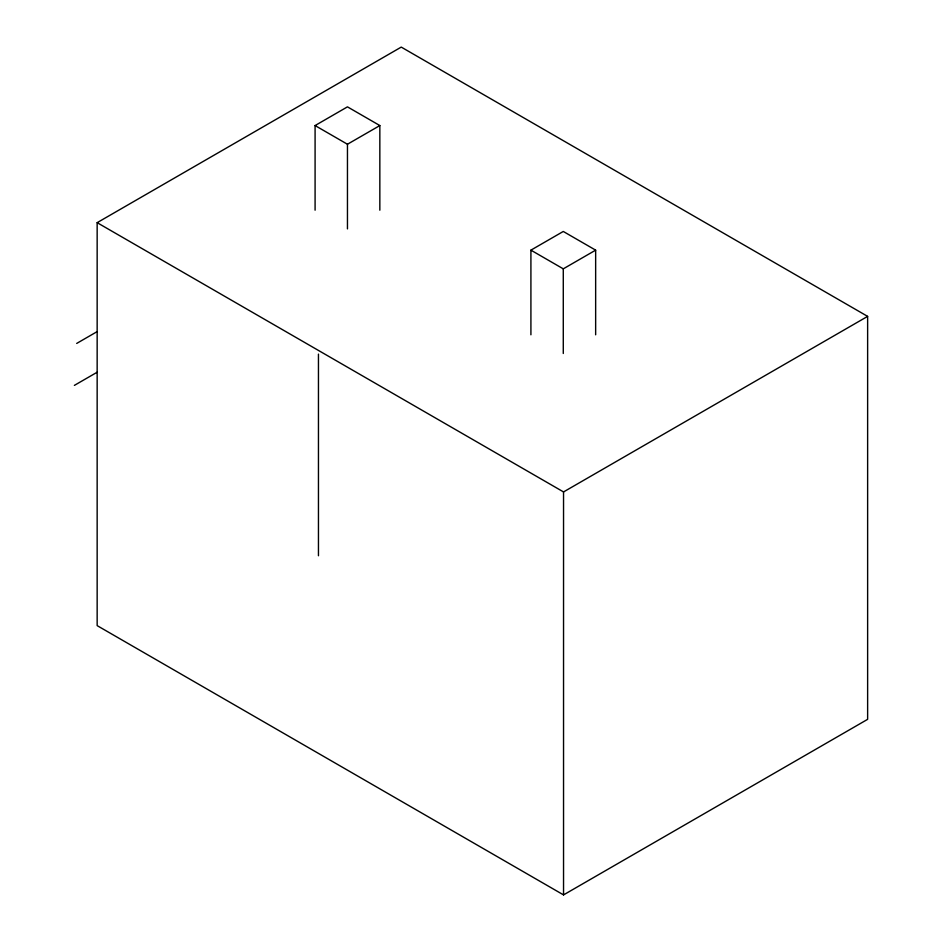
<?xml version="1.0" encoding="UTF-8"?>
<svg xmlns="http://www.w3.org/2000/svg" width="942" height="942" viewBox="0 0 942 942"><rect width="100%" height="100%" fill="white"/><g stroke="black" fill="none" stroke-linecap="round" stroke-linejoin="round"><path stroke-width="1.41" d="M318.455 555.745L318.455 354.121M97.156 222.665L401.245 47.1L867.629 316.371L867.629 719.335L563.54 894.9L97.156 625.629L97.156 222.665L563.54 491.936L867.629 316.371M315.087 210.196L315.087 125.557L347.457 106.858L379.838 125.557L379.838 210.196M315.087 125.557L347.457 144.244L379.838 125.557M76.691 343.43L97.061 331.666M74.371 385.384L97.297 372.149M530.911 334.799L530.911 250.148L563.281 231.461L595.65 250.148L595.65 334.799M530.911 250.148L563.281 268.847L595.65 250.148M563.54 491.936L563.54 894.9M563.281 268.847L563.281 353.486M347.457 144.244L347.457 228.882"/></g></svg>
